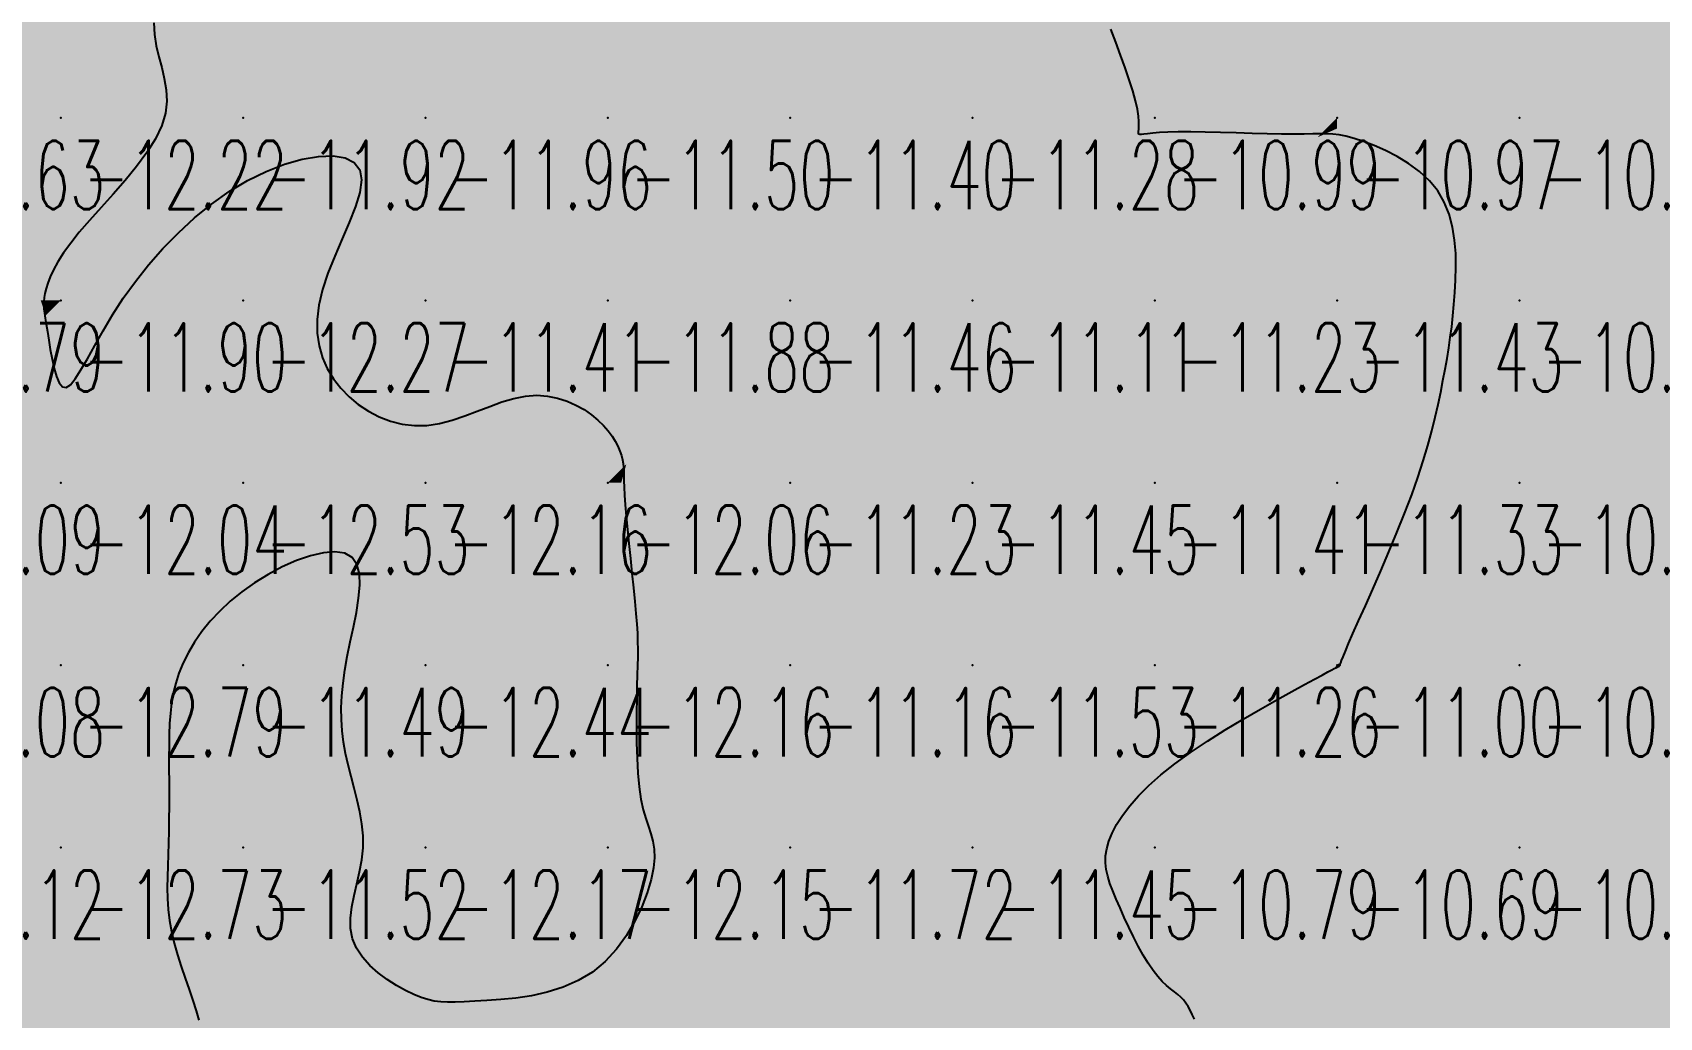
# Model space of a CAD drawing. Header units: millimetres. Extents: x 88261 to 90953, y 390274 to 392322.
# Drawn here: x 89798.7 to 89887.9, y 391527.9 to 391581.9 of the extents above; entities that cross this region are included whole.
import ezdxf
from ezdxf.enums import TextEntityAlignment as Align

# ---------------------------------------------------------------- set-up
doc = ezdxf.new("R2010")
doc.units = ezdxf.units.MM
doc.header["$LTSCALE"] = 25
for name, color, linetype in [('CN_03_00', 7, 'Continuous'), ('COTEAlt', 7, 'Continuous'), ('TN_COLORIAGE', 7, 'Continuous')]:
    doc.layers.add(name, color=color, linetype=linetype)
doc.styles.add('Simplex 1.0', font='Simplex.shx', dxfattribs={"width": 0.99, "height": 2.5})
doc.styles.get("Standard").update_dxf_attribs({"font": 'times.ttf'})

# ---------------------------------------------------------------- blocks, each defined once
blk = doc.blocks.new('COTE')
at = {"color": 0}
blk.add_point((0, 0), dxfattribs=at)
at = {"layer": 'COTEAlt'}
blk.add_attdef('ALT', text='', height=3.75, dxfattribs=at).set_placement((1.25, -1.25), align=Align.TOP_LEFT)

msp = doc.modelspace()

# ---------------------------------------------------------------- linework, layer by layer
at = {"layer": 'CN_03_00', "flags": 128}
for points, elevation in [([(89805.366, 391582.452), (89805.397, 391581.817), (89805.493, 391581.201), (89805.634, 391580.597), (89805.791, 391579.998), (89805.934, 391579.397), (89806.035, 391578.785), (89806.065, 391578.157), (89805.995, 391577.503), (89805.796, 391576.818), (89805.449, 391576.096), (89804.977, 391575.347), (89804.41, 391574.583), (89803.781, 391573.817), (89803.121, 391573.061), (89802.461, 391572.326), (89801.835, 391571.627), (89801.272, 391570.974), (89800.798, 391570.378), (89800.411, 391569.839), (89800.102, 391569.353), (89799.86, 391568.917), (89799.677, 391568.529), (89799.543, 391568.185), (89799.449, 391567.883), (89799.385, 391567.62), (89799.345, 391567.39), (89799.323, 391567.181), (89799.32, 391566.978), (89799.334, 391566.766), (89799.362, 391566.53), (89799.404, 391566.256), (89799.457, 391565.928), (89799.521, 391565.531), (89799.593, 391565.06), (89799.677, 391564.541), (89799.775, 391564.012), (89799.889, 391563.507), (89800.021, 391563.063), (89800.174, 391562.716), (89800.351, 391562.502), (89800.554, 391562.456), (89800.787, 391562.606), (89801.053, 391562.936), (89801.36, 391563.423), (89801.712, 391564.042), (89802.115, 391564.769), (89802.574, 391565.579), (89803.096, 391566.448), (89803.685, 391567.352), (89804.345, 391568.268), (89805.073, 391569.181), (89805.861, 391570.077), (89806.704, 391570.942), (89807.595, 391571.761), (89808.528, 391572.521), (89809.497, 391573.207), (89810.495, 391573.807), (89811.512, 391574.307), (89812.521, 391574.699), (89813.49, 391574.976), (89814.389, 391575.131), (89815.186, 391575.157), (89815.85, 391575.048), (89816.35, 391574.797), (89816.654, 391574.396), (89816.744, 391573.845), (89816.649, 391573.163), (89816.414, 391572.379), (89816.079, 391571.517), (89815.688, 391570.606), (89815.283, 391569.671), (89814.907, 391568.739), (89814.603, 391567.836), (89814.405, 391566.984), (89814.313, 391566.187), (89814.321, 391565.441), (89814.422, 391564.745), (89814.609, 391564.098), (89814.873, 391563.497), (89815.209, 391562.94), (89815.608, 391562.426), (89816.065, 391561.953), (89816.571, 391561.528), (89817.123, 391561.158), (89817.712, 391560.85), (89818.334, 391560.612), (89818.982, 391560.45), (89819.65, 391560.372), (89820.331, 391560.386), (89821.021, 391560.493), (89821.715, 391560.674), (89822.408, 391560.906), (89823.098, 391561.165), (89823.78, 391561.428), (89824.451, 391561.669), (89825.106, 391561.866), (89825.742, 391561.994), (89826.355, 391562.035), (89826.941, 391561.996), (89827.498, 391561.886), (89828.02, 391561.718), (89828.507, 391561.502), (89828.952, 391561.249), (89829.355, 391560.972), (89829.71, 391560.681), (89830.015, 391560.385), (89830.274, 391560.09), (89830.49, 391559.798), (89830.667, 391559.513), (89830.808, 391559.238), (89830.918, 391558.975), (89830.999, 391558.729), (89831.057, 391558.501), (89831.094, 391558.293), (89831.116, 391558.089), (89831.127, 391557.874), (89831.133, 391557.631), (89831.139, 391557.342), (89831.15, 391556.991), (89831.171, 391556.56), (89831.206, 391556.034), (89831.26, 391555.401), (89831.329, 391554.683), (89831.409, 391553.905), (89831.495, 391553.095), (89831.581, 391552.279), (89831.664, 391551.484), (89831.739, 391550.738), (89831.801, 391550.067), (89831.846, 391549.488), (89831.876, 391548.986), (89831.893, 391548.533), (89831.899, 391548.104), (89831.896, 391547.674), (89831.886, 391547.215), (89831.872, 391546.702), (89831.856, 391546.109), (89831.84, 391545.42), (89831.829, 391544.651), (89831.826, 391543.83), (89831.834, 391542.985), (89831.859, 391542.141), (89831.904, 391541.326), (89831.973, 391540.568), (89832.07, 391539.892), (89832.196, 391539.318), (89832.34, 391538.827), (89832.486, 391538.392), (89832.622, 391537.987), (89832.732, 391537.585), (89832.802, 391537.16), (89832.818, 391536.684), (89832.765, 391536.131), (89832.631, 391535.483), (89832.414, 391534.76), (89832.115, 391533.989), (89831.735, 391533.199), (89831.274, 391532.419), (89830.732, 391531.675), (89830.11, 391530.998), (89829.409, 391530.414), (89828.634, 391529.945), (89827.803, 391529.583), (89826.939, 391529.313), (89826.067, 391529.121), (89825.209, 391528.99), (89824.389, 391528.907), (89823.63, 391528.855), (89822.955, 391528.821), (89822.381, 391528.792), (89821.893, 391528.771), (89821.47, 391528.766), (89821.093, 391528.782), (89820.74, 391528.826), (89820.391, 391528.905), (89820.024, 391529.025), (89819.618, 391529.193), (89819.161, 391529.413), (89818.668, 391529.685), (89818.163, 391530.005), (89817.667, 391530.371), (89817.206, 391530.781), (89816.801, 391531.23), (89816.476, 391531.718), (89816.254, 391532.24), (89816.151, 391532.795), (89816.148, 391533.377), (89816.221, 391533.983), (89816.345, 391534.609), (89816.493, 391535.25), (89816.64, 391535.902), (89816.762, 391536.561), (89816.832, 391537.222), (89816.833, 391537.882), (89816.77, 391538.54), (89816.66, 391539.195), (89816.514, 391539.847), (89816.348, 391540.493), (89816.176, 391541.134), (89816.011, 391541.77), (89815.868, 391542.398), (89815.758, 391543.021), (89815.683, 391543.642), (89815.644, 391544.269), (89815.64, 391544.909), (89815.67, 391545.567), (89815.735, 391546.251), (89815.835, 391546.966), (89815.968, 391547.72), (89816.132, 391548.514), (89816.305, 391549.326), (89816.466, 391550.132), (89816.589, 391550.905), (89816.651, 391551.619), (89816.63, 391552.248), (89816.5, 391552.767), (89816.239, 391553.148), (89815.831, 391553.374), (89815.294, 391553.453), (89814.656, 391553.402), (89813.943, 391553.237), (89813.181, 391552.974), (89812.398, 391552.63), (89811.62, 391552.22), (89810.873, 391551.761), (89810.181, 391551.268), (89809.547, 391550.748), (89808.972, 391550.205), (89808.455, 391549.647), (89807.995, 391549.079), (89807.594, 391548.505), (89807.251, 391547.933), (89806.965, 391547.366), (89806.736, 391546.81), (89806.558, 391546.261), (89806.424, 391545.713), (89806.328, 391545.163), (89806.264, 391544.605), (89806.224, 391544.034), (89806.203, 391543.445), (89806.193, 391542.833), (89806.19, 391542.195), (89806.189, 391541.536), (89806.191, 391540.861), (89806.192, 391540.178), (89806.192, 391539.493), (89806.189, 391538.811), (89806.181, 391538.14), (89806.166, 391537.486), (89806.144, 391536.853), (89806.121, 391536.238), (89806.103, 391535.636), (89806.096, 391535.041), (89806.108, 391534.449), (89806.144, 391533.853), (89806.213, 391533.25), (89806.32, 391532.633), (89806.468, 391532.001), (89806.651, 391531.358), (89806.856, 391530.714), (89807.072, 391530.077), (89807.288, 391529.457), (89807.492, 391528.86), (89807.674, 391528.297), (89807.822, 391527.776)], -12), ([(89862.435, 391527.833), (89862.303, 391528.09), (89862.187, 391528.322), (89862.078, 391528.53), (89861.964, 391528.717), (89861.837, 391528.885), (89861.689, 391529.035), (89861.52, 391529.179), (89861.331, 391529.327), (89861.125, 391529.489), (89860.903, 391529.677), (89860.666, 391529.901), (89860.418, 391530.172), (89860.16, 391530.502), (89859.893, 391530.896), (89859.623, 391531.345), (89859.352, 391531.835), (89859.085, 391532.353), (89858.826, 391532.883), (89858.58, 391533.413), (89858.349, 391533.928), (89858.139, 391534.414), (89857.954, 391534.861), (89857.797, 391535.275), (89857.675, 391535.665), (89857.591, 391536.041), (89857.55, 391536.411), (89857.558, 391536.786), (89857.618, 391537.174), (89857.736, 391537.585), (89857.916, 391538.027), (89858.163, 391538.498), (89858.484, 391538.998), (89858.882, 391539.524), (89859.363, 391540.073), (89859.932, 391540.643), (89860.595, 391541.232), (89861.356, 391541.838), (89862.215, 391542.457), (89863.146, 391543.079), (89864.117, 391543.69), (89865.096, 391544.28), (89866.053, 391544.835), (89866.953, 391545.344), (89867.767, 391545.794), (89868.462, 391546.173), (89869.015, 391546.473), (89869.436, 391546.701), (89869.745, 391546.866), (89869.959, 391546.98), (89870.099, 391547.053), (89870.182, 391547.095), (89870.228, 391547.117), (89870.257, 391547.129), (89870.282, 391547.141), (89870.308, 391547.153), (89870.333, 391547.167), (89870.356, 391547.18), (89870.377, 391547.194), (89870.394, 391547.208), (89870.408, 391547.222), (89870.417, 391547.236), (89870.422, 391547.253), (89870.431, 391547.288), (89870.454, 391547.362), (89870.502, 391547.493), (89870.583, 391547.7), (89870.707, 391548.003), (89870.885, 391548.421), (89871.126, 391548.972), (89871.436, 391549.669), (89871.803, 391550.493), (89872.212, 391551.415), (89872.647, 391552.41), (89873.094, 391553.451), (89873.536, 391554.51), (89873.958, 391555.561), (89874.345, 391556.576), (89874.684, 391557.535), (89874.978, 391558.435), (89875.23, 391559.282), (89875.448, 391560.079), (89875.634, 391560.83), (89875.795, 391561.54), (89875.936, 391562.213), (89876.062, 391562.853), (89876.177, 391563.465), (89876.282, 391564.057), (89876.377, 391564.638), (89876.463, 391565.215), (89876.539, 391565.798), (89876.607, 391566.395), (89876.665, 391567.016), (89876.715, 391567.668), (89876.754, 391568.356), (89876.772, 391569.072), (89876.758, 391569.803), (89876.699, 391570.536), (89876.583, 391571.259), (89876.399, 391571.96), (89876.133, 391572.625), (89875.774, 391573.242), (89875.315, 391573.801), (89874.775, 391574.3), (89874.179, 391574.742), (89873.549, 391575.127), (89872.91, 391575.456), (89872.287, 391575.73), (89871.702, 391575.951), (89871.182, 391576.121), (89870.74, 391576.241), (89870.359, 391576.318), (89870.013, 391576.361), (89869.675, 391576.377), (89869.32, 391576.375), (89868.92, 391576.364), (89868.449, 391576.351), (89867.881, 391576.344), (89867.2, 391576.35), (89866.425, 391576.367), (89865.589, 391576.39), (89864.721, 391576.417), (89863.852, 391576.443), (89863.012, 391576.464), (89862.233, 391576.476), (89861.545, 391576.476), (89860.971, 391576.461), (89860.507, 391576.436), (89860.142, 391576.404), (89859.863, 391576.373), (89859.66, 391576.348), (89859.521, 391576.334), (89859.433, 391576.336), (89859.387, 391576.36), (89859.369, 391576.411), (89859.371, 391576.498), (89859.381, 391576.628), (89859.389, 391576.807), (89859.385, 391577.045), (89859.36, 391577.347), (89859.301, 391577.723), (89859.2, 391578.18), (89859.05, 391578.72), (89858.856, 391579.33), (89858.629, 391579.992), (89858.38, 391580.688), (89858.117, 391581.4), (89857.852, 391582.109)], -11)]:
    msp.add_lwpolyline(points, dxfattribs=dict(at, elevation=elevation))
at = {"layer": 'TN_COLORIAGE', "color": 211}
for points in [[(89790.249, 391587.239, -12.453), (89790.249, 391577.239, -12.453), (89800.249, 391587.239, -12.453)], [(89790.249, 391577.239, -12.453), (89800.249, 391577.239, -12.453), (89800.249, 391587.239, -12.453)], [(89800.249, 391587.239, -12), (89806.438, 391587.239, -12), (89800.249, 391577.239, -12), (89804.616, 391581.606, -12)], [(89804.616, 391581.606, -12.216), (89807.478, 391577.239, -12.216), (89800.249, 391577.239, -12.216)], [(89790.249, 391567.239, -12), (89799.159, 391567.239, -12), (89800.249, 391577.239, -12), (89800.249, 391570.342, -12)], [(89790.249, 391577.239, -12.216), (89790.249, 391567.239, -12.216), (89800.249, 391577.239, -12.216)], [(89800.249, 391570.342, -12.216), (89807.478, 391577.239, -12.216), (89800.249, 391577.239, -12.216)], [(89813.385, 391567.239, -12.269), (89819.072, 391576.063, -12.269), (89810.249, 391567.239, -12.269)], [(89810.249, 391574.885, -12.269), (89819.072, 391576.063, -12.269), (89810.249, 391567.239, -12.269)], [(89802.903, 391567.239, -12.269), (89810.249, 391574.885, -12.269), (89810.249, 391567.239, -12.269)], [(89790.249, 391560.241, -12), (89790.993, 391557.983, -12), (89790.249, 391567.239, -12), (89799.429, 391566.419, -12)], [(89799.429, 391566.419, -12.794), (89799.159, 391567.239, -12.794), (89790.249, 391567.239, -12.794)], [(89800.249, 391557.239, -12.269), (89810.249, 391557.239, -12.269), (89810.249, 391567.239, -12.269)], [(89810.249, 391567.239, -12), (89802.903, 391567.239, -12), (89800.249, 391557.239, -12), (89800.249, 391560.27, -12)], [(89810.249, 391557.239, -12), (89815.004, 391561.995, -12), (89810.249, 391567.239, -12), (89813.385, 391567.239, -12)], [(89791.092, 391557.239, -12), (89790.993, 391557.983, -12), (89800.249, 391557.239, -12), (89799.429, 391566.419, -12)], [(89799.429, 391566.419, -12.042), (89800.249, 391560.27, -12.042), (89800.249, 391557.239, -12.042)], [(89820.249, 391557.239, -12), (89825.989, 391562.979, -12), (89830.249, 391557.239, -12), (89830.249, 391560.71, -12)], [(89820.249, 391559.336, -12.156), (89825.989, 391562.979, -12.156), (89820.249, 391557.239, -12.156)], [(89810.249, 391557.239, -12), (89815.004, 391561.995, -12), (89820.249, 391557.239, -12), (89820.249, 391559.336, -12)], [(89831.274, 391558.265, -12.062), (89830.249, 391560.71, -12.062), (89830.249, 391557.239, -12.062)], [(89830.993, 391557.239, -12.062), (89831.274, 391558.265, -12.062), (89830.249, 391557.239, -12.062)], [(89793.07, 391547.239, -12.042), (89791.03, 391548.021, -12.042), (89800.249, 391547.239, -12.042), (89800.249, 391557.239, -12.042)], [(89791.03, 391548.021, -12.042), (89791.092, 391557.239, -12.042), (89800.249, 391557.239, -12.042)], [(89800.249, 391547.239, -12), (89806.35, 391547.239, -12), (89810.249, 391557.239, -12), (89810.249, 391552.111, -12)], [(89800.249, 391557.239, -12.534), (89800.249, 391547.239, -12.534), (89810.249, 391557.239, -12.534)], [(89810.249, 391557.239, -12), (89810.249, 391552.111, -12), (89820.249, 391557.239, -12), (89817.894, 391554.885, -12)], [(89820.249, 391547.239, -12), (89815.607, 391547.239, -12), (89820.249, 391557.239, -12), (89817.894, 391554.885, -12)], [(89820.249, 391547.239, -12.062), (89830.249, 391547.239, -12.062), (89830.249, 391557.239, -12.062)], [(89820.249, 391557.239, -12.062), (89820.249, 391547.239, -12.062), (89830.249, 391557.239, -12.062)], [(89830.249, 391547.239, -12), (89831.99, 391548.98, -12), (89830.249, 391557.239, -12), (89830.993, 391557.239, -12)], [(89831.855, 391547.239, -12.161), (89831.99, 391548.98, -12.161), (89830.249, 391547.239, -12.161)], [(89793.07, 391547.239, -12.794), (89793.933, 391540.924, -12.794), (89800.249, 391547.239, -12.794)], [(89793.933, 391540.924, -12.727), (89793.307, 391537.239, -12.727), (89800.249, 391547.239, -12.727), (89800.249, 391537.239, -12.727)], [(89800.249, 391547.239, -12), (89806.35, 391547.239, -12), (89800.249, 391537.239, -12), (89806.139, 391543.129, -12)], [(89820.249, 391547.239, -12), (89815.487, 391542.478, -12), (89820.249, 391537.239, -12), (89817.65, 391537.239, -12)], [(89815.607, 391547.239, -12.439), (89815.487, 391542.478, -12.439), (89820.249, 391547.239, -12.439)], [(89820.249, 391537.239, -12.161), (89830.249, 391537.239, -12.161), (89830.249, 391547.239, -12.161)], [(89820.249, 391547.239, -12.161), (89820.249, 391537.239, -12.161), (89830.249, 391547.239, -12.161)], [(89830.249, 391547.239, -12), (89831.855, 391547.239, -12), (89830.249, 391537.239, -12), (89831.728, 391538.719, -12)], [(89806.139, 391543.129, -12.727), (89806.254, 391537.239, -12.727), (89800.249, 391537.239, -12.727)], [(89831.728, 391538.719, -12.146), (89833.653, 391537.239, -12.146), (89830.249, 391537.239, -12.146)], [(89793.307, 391537.239, -12.727), (89795.121, 391532.112, -12.727), (89800.249, 391537.239, -12.727)], [(89795.121, 391532.112, -12.613), (89794.265, 391527.239, -12.613), (89800.249, 391537.239, -12.613), (89800.249, 391527.239, -12.613)], [(89800.249, 391537.239, -12), (89806.254, 391537.239, -12), (89800.249, 391527.239, -12), (89805.84, 391532.83, -12)], [(89814.906, 391531.897, -12.17), (89820.249, 391528.615, -12.17), (89820.249, 391537.239, -12.17)], [(89817.65, 391537.239, -12.17), (89814.906, 391531.897, -12.17), (89820.249, 391537.239, -12.17)], [(89820.249, 391537.239, -12), (89820.249, 391528.615, -12), (89830.249, 391537.239, -12), (89821.809, 391528.799, -12)], [(89830.249, 391529.111, -12.146), (89821.809, 391528.799, -12.146), (89830.249, 391537.239, -12.146)], [(89833.653, 391537.239, -12.146), (89830.249, 391529.111, -12.146), (89830.249, 391537.239, -12.146)], [(89805.84, 391532.83, -12.613), (89808.304, 391527.239, -12.613), (89800.249, 391527.239, -12.613)]]:
    msp.add_solid(points, dxfattribs=at)
at = {"layer": 'TN_COLORIAGE', "color": 201}
for points in [[(89804.616, 391581.606, -11.721), (89806.438, 391587.239, -11.721), (89810.249, 391587.239, -11.721)], [(89807.478, 391577.239, -11.721), (89804.616, 391581.606, -11.721), (89810.249, 391577.239, -11.721), (89810.249, 391587.239, -11.721)], [(89810.249, 391587.239, -11.712), (89810.249, 391577.239, -11.712), (89820.249, 391587.239, -11.712)], [(89810.249, 391577.239, -11.712), (89820.249, 391577.239, -11.712), (89820.249, 391587.239, -11.712)], [(89820.249, 391577.239, -11.807), (89830.249, 391577.239, -11.807), (89830.249, 391587.239, -11.807)], [(89820.249, 391587.239, -11.807), (89820.249, 391577.239, -11.807), (89830.249, 391587.239, -11.807)], [(89830.249, 391577.239, -11.488), (89840.249, 391577.239, -11.488), (89840.249, 391587.239, -11.488)], [(89830.249, 391587.239, -11.488), (89830.249, 391577.239, -11.488), (89840.249, 391587.239, -11.488)], [(89840.249, 391577.239, -11.183), (89850.249, 391577.239, -11.183), (89850.249, 391587.239, -11.183)], [(89840.249, 391587.239, -11.183), (89840.249, 391577.239, -11.183), (89850.249, 391587.239, -11.183)], [(89850.249, 391577.239, -11), (89857.062, 391584.053, -11), (89850.249, 391587.239, -11), (89856.098, 391587.239, -11)], [(89857.062, 391584.053, -11.278), (89859.766, 391577.239, -11.278), (89850.249, 391577.239, -11.278)], [(89810.249, 391574.885, -11.903), (89802.903, 391567.239, -11.903), (89810.249, 391577.239, -11.903), (89800.249, 391567.239, -11.903)], [(89807.478, 391577.239, -11.903), (89800.249, 391570.342, -11.903), (89810.249, 391577.239, -11.903), (89800.249, 391567.239, -11.903)], [(89819.072, 391576.063, -11.917), (89810.249, 391574.885, -11.917), (89820.249, 391577.239, -11.917), (89810.249, 391577.239, -11.917)], [(89819.072, 391576.063, -11.411), (89813.385, 391567.239, -11.411), (89820.249, 391577.239, -11.411), (89820.249, 391567.239, -11.411)], [(89820.249, 391567.239, -11.501), (89830.249, 391567.239, -11.501), (89830.249, 391577.239, -11.501)], [(89820.249, 391577.239, -11.501), (89820.249, 391567.239, -11.501), (89830.249, 391577.239, -11.501)], [(89830.249, 391567.239, -11.402), (89840.249, 391567.239, -11.402), (89840.249, 391577.239, -11.402)], [(89830.249, 391577.239, -11.402), (89830.249, 391567.239, -11.402), (89840.249, 391577.239, -11.402)], [(89840.249, 391567.239, -11.278), (89850.249, 391567.239, -11.278), (89850.249, 391577.239, -11.278)], [(89840.249, 391577.239, -11.278), (89840.249, 391567.239, -11.278), (89850.249, 391577.239, -11.278)], [(89850.249, 391577.239, -11), (89859.766, 391577.239, -11), (89850.249, 391567.239, -11), (89859.076, 391576.067, -11)], [(89860.249, 391567.239, -11), (89860.249, 391576.65, -11), (89850.249, 391567.239, -11), (89859.076, 391576.067, -11)], [(89870.249, 391567.239, -11), (89870.249, 391576.662, -11), (89860.249, 391567.239, -11), (89869.197, 391576.188, -11)], [(89869.197, 391576.188, -11.225), (89860.249, 391576.65, -11.225), (89860.249, 391567.239, -11.225)], [(89876.897, 391573.887, -11.433), (89870.249, 391576.662, -11.433), (89870.249, 391567.239, -11.433)], [(89876.805, 391567.239, -11.433), (89876.897, 391573.887, -11.433), (89870.249, 391567.239, -11.433)], [(89800.249, 391570.342, -11.903), (89799.159, 391567.239, -11.903), (89800.249, 391567.239, -11.903)], [(89799.159, 391567.239, -11.903), (89799.429, 391566.419, -11.903), (89800.249, 391567.239, -11.903)], [(89800.249, 391560.27, -11.903), (89799.429, 391566.419, -11.903), (89800.249, 391567.239, -11.903)], [(89800.249, 391560.27, -11.903), (89802.903, 391567.239, -11.903), (89800.249, 391567.239, -11.903)], [(89813.385, 391567.239, -11.411), (89815.004, 391561.995, -11.411), (89820.249, 391567.239, -11.411)], [(89820.249, 391559.336, -11.411), (89815.004, 391561.995, -11.411), (89820.249, 391567.239, -11.411)], [(89825.989, 391562.979, -11.411), (89820.249, 391559.336, -11.411), (89830.249, 391567.239, -11.411), (89820.249, 391567.239, -11.411)], [(89830.249, 391560.71, -11.884), (89825.989, 391562.979, -11.884), (89830.249, 391567.239, -11.884)], [(89830.249, 391560.71, -11.461), (89831.274, 391558.265, -11.461), (89830.249, 391567.239, -11.461), (89840.249, 391567.239, -11.461)], [(89831.274, 391558.265, -11.235), (89830.993, 391557.239, -11.235), (89840.249, 391567.239, -11.235), (89840.249, 391557.239, -11.235)], [(89840.249, 391557.239, -11.106), (89850.249, 391557.239, -11.106), (89850.249, 391567.239, -11.106)], [(89840.249, 391567.239, -11.106), (89840.249, 391557.239, -11.106), (89850.249, 391567.239, -11.106)], [(89850.249, 391557.239, -11.225), (89860.249, 391557.239, -11.225), (89860.249, 391567.239, -11.225)], [(89850.249, 391567.239, -11.225), (89850.249, 391557.239, -11.225), (89860.249, 391567.239, -11.225)], [(89860.249, 391557.239, -11.433), (89870.249, 391557.239, -11.433), (89870.249, 391567.239, -11.433)], [(89860.249, 391567.239, -11.433), (89860.249, 391557.239, -11.433), (89870.249, 391567.239, -11.433)], [(89870.249, 391567.239, -11), (89876.805, 391567.239, -11), (89870.249, 391557.239, -11), (89876.17, 391563.16, -11)], [(89874.888, 391557.239, -11.33), (89876.17, 391563.16, -11.33), (89870.249, 391557.239, -11.33)], [(89830.993, 391557.239, -11.235), (89831.99, 391548.98, -11.235), (89840.249, 391557.239, -11.235)], [(89831.99, 391548.98, -11.157), (89831.855, 391547.239, -11.157), (89840.249, 391557.239, -11.157), (89840.249, 391547.239, -11.157)], [(89840.249, 391547.239, -11.453), (89850.249, 391547.239, -11.453), (89850.249, 391557.239, -11.453)], [(89840.249, 391557.239, -11.453), (89840.249, 391547.239, -11.453), (89850.249, 391557.239, -11.453)], [(89850.249, 391547.239, -11.408), (89860.249, 391547.239, -11.408), (89860.249, 391557.239, -11.408)], [(89850.249, 391557.239, -11.408), (89850.249, 391547.239, -11.408), (89860.249, 391557.239, -11.408)], [(89860.249, 391547.239, -11.33), (89870.249, 391547.239, -11.33), (89870.249, 391557.239, -11.33)], [(89860.249, 391557.239, -11.33), (89860.249, 391547.239, -11.33), (89870.249, 391557.239, -11.33)], [(89870.249, 391557.239, -11), (89874.888, 391557.239, -11), (89870.249, 391547.239, -11), (89870.348, 391547.339, -11)], [(89817.894, 391554.885, -11.493), (89815.607, 391547.239, -11.493), (89810.249, 391547.239, -11.493)], [(89817.894, 391554.885, -11.493), (89810.249, 391552.111, -11.493), (89810.249, 391547.239, -11.493)], [(89810.249, 391552.111, -11.493), (89806.35, 391547.239, -11.493), (89810.249, 391547.239, -11.493)], [(89806.254, 391537.239, -11.493), (89806.139, 391543.129, -11.493), (89810.249, 391537.239, -11.493), (89810.249, 391547.239, -11.493)], [(89806.139, 391543.129, -11.493), (89806.35, 391547.239, -11.493), (89810.249, 391547.239, -11.493)], [(89815.487, 391542.478, -11.493), (89815.607, 391547.239, -11.493), (89810.249, 391537.239, -11.493), (89810.249, 391547.239, -11.493)], [(89833.653, 391537.239, -11.157), (89831.728, 391538.719, -11.157), (89840.249, 391537.239, -11.157), (89840.249, 391547.239, -11.157)], [(89831.728, 391538.719, -11.157), (89831.855, 391547.239, -11.157), (89840.249, 391547.239, -11.157)], [(89840.249, 391537.239, -11.533), (89850.249, 391537.239, -11.533), (89850.249, 391547.239, -11.533)], [(89840.249, 391547.239, -11.533), (89840.249, 391537.239, -11.533), (89850.249, 391547.239, -11.533)], [(89850.249, 391537.239, -11), (89857.072, 391537.239, -11), (89860.249, 391547.239, -11), (89860.249, 391541.683, -11)], [(89850.249, 391547.239, -11.261), (89850.249, 391537.239, -11.261), (89860.249, 391547.239, -11.261)], [(89860.249, 391547.239, -11), (89860.249, 391541.683, -11), (89870.249, 391547.239, -11), (89870.069, 391547.06, -11)], [(89870.249, 391547.119, -11.004), (89870.069, 391547.06, -11.004), (89870.249, 391547.239, -11.004)], [(89870.348, 391547.339, -11.004), (89870.476, 391547.239, -11.004), (89870.249, 391547.239, -11.004)], [(89870.249, 391547.119, -11.004), (89870.476, 391547.239, -11.004), (89870.249, 391547.239, -11.004)], [(89817.65, 391537.239, -11.517), (89815.487, 391542.478, -11.517), (89810.249, 391537.239, -11.517)], [(89808.304, 391527.239, -11.517), (89805.84, 391532.83, -11.517), (89810.249, 391527.239, -11.517), (89810.249, 391537.239, -11.517)], [(89805.84, 391532.83, -11.517), (89806.254, 391537.239, -11.517), (89810.249, 391537.239, -11.517)], [(89814.906, 391531.897, -11.517), (89817.65, 391537.239, -11.517), (89810.249, 391527.239, -11.517), (89810.249, 391537.239, -11.517)], [(89830.249, 391527.239, -11.716), (89840.249, 391527.239, -11.716), (89840.249, 391537.239, -11.716)], [(89830.249, 391529.111, -11.716), (89833.653, 391537.239, -11.716), (89830.249, 391527.239, -11.716), (89840.249, 391537.239, -11.716)], [(89840.249, 391527.239, -11.448), (89850.249, 391527.239, -11.448), (89850.249, 391537.239, -11.448)], [(89840.249, 391537.239, -11.448), (89840.249, 391527.239, -11.448), (89850.249, 391537.239, -11.448)], [(89850.249, 391527.239, -11), (89857.879, 391534.869, -11), (89850.249, 391537.239, -11), (89857.072, 391537.239, -11)], [(89850.249, 391527.239, -11), (89857.879, 391534.869, -11), (89860.249, 391527.239, -11), (89860.249, 391529.766, -11)], [(89820.249, 391528.615, -11.852), (89814.906, 391531.897, -11.852), (89820.249, 391527.239, -11.852), (89810.249, 391527.239, -11.852)], [(89862.085, 391529.075, -11.071), (89860.249, 391529.766, -11.071), (89860.249, 391527.239, -11.071)], [(89821.809, 391528.799, -11.966), (89830.249, 391529.111, -11.966), (89820.249, 391527.239, -11.966), (89830.249, 391527.239, -11.966)], [(89821.809, 391528.799, -11.973), (89820.249, 391528.615, -11.973), (89820.249, 391527.239, -11.973)], [(89862.085, 391529.075, -11.071), (89862.436, 391527.239, -11.071), (89860.249, 391527.239, -11.071)]]:
    msp.add_solid(points, dxfattribs=at)
at = {"layer": 'TN_COLORIAGE', "color": 191}
for points in [[(89859.766, 391577.239, -10.87), (89857.062, 391584.053, -10.87), (89860.249, 391577.239, -10.87), (89860.249, 391587.239, -10.87)], [(89860.249, 391577.239, -10.629), (89870.249, 391577.239, -10.629), (89870.249, 391587.239, -10.629)], [(89860.249, 391587.239, -10.629), (89860.249, 391577.239, -10.629), (89870.249, 391587.239, -10.629)], [(89870.249, 391577.239, -10.918), (89880.249, 391577.239, -10.918), (89880.249, 391587.239, -10.918)], [(89870.249, 391587.239, -10.918), (89870.249, 391577.239, -10.918), (89880.249, 391587.239, -10.918)], [(89889.635, 391577.239, -10.776), (89890.249, 391577.837, -10.776), (89880.249, 391577.239, -10.776), (89890.249, 391587.239, -10.776)], [(89880.249, 391587.239, -10.776), (89880.249, 391577.239, -10.776), (89890.249, 391587.239, -10.776)], [(89859.076, 391576.067, -10.986), (89860.249, 391576.65, -10.986), (89860.249, 391577.239, -10.986)], [(89859.076, 391576.067, -10.986), (89859.766, 391577.239, -10.986), (89860.249, 391577.239, -10.986)], [(89860.249, 391576.65, -10.974), (89869.197, 391576.188, -10.974), (89860.249, 391577.239, -10.974), (89870.249, 391577.239, -10.974)], [(89869.197, 391576.188, -10.974), (89870.249, 391576.662, -10.974), (89870.249, 391577.239, -10.974)], [(89870.249, 391576.662, -10.782), (89876.897, 391573.887, -10.782), (89870.249, 391577.239, -10.782), (89880.249, 391577.239, -10.782)], [(89876.897, 391573.887, -10.773), (89876.805, 391567.239, -10.773), (89880.249, 391577.239, -10.773), (89880.249, 391567.239, -10.773)], [(89889.635, 391577.239, -10.773), (89889.658, 391576.649, -10.773), (89880.249, 391577.239, -10.773), (89880.249, 391567.239, -10.773)], [(89890.152, 391567.239, -10.773), (89889.658, 391576.649, -10.773), (89880.249, 391567.239, -10.773)], [(89876.17, 391563.16, -10.619), (89874.888, 391557.239, -10.619), (89880.249, 391567.239, -10.619), (89880.249, 391557.239, -10.619)], [(89876.17, 391563.16, -10.773), (89876.805, 391567.239, -10.773), (89880.249, 391567.239, -10.773)], [(89890.152, 391567.239, -10.619), (89890.191, 391567.181, -10.619), (89880.249, 391567.239, -10.619), (89880.249, 391557.239, -10.619)], [(89890.249, 391566.926, -10.619), (89890.191, 391567.181, -10.619), (89890.249, 391557.239, -10.619), (89880.249, 391557.239, -10.619)], [(89870.476, 391547.239, -10.619), (89870.348, 391547.339, -10.619), (89880.249, 391547.239, -10.619), (89880.249, 391557.239, -10.619)], [(89870.348, 391547.339, -10.619), (89874.888, 391557.239, -10.619), (89880.249, 391557.239, -10.619)], [(89880.249, 391547.239, -10.931), (89890.249, 391547.239, -10.931), (89890.249, 391557.239, -10.931)], [(89880.249, 391557.239, -10.931), (89880.249, 391547.239, -10.931), (89890.249, 391557.239, -10.931)], [(89870.069, 391547.06, -10.686), (89870.249, 391547.119, -10.686), (89860.249, 391537.239, -10.686), (89870.249, 391537.239, -10.686)], [(89870.069, 391547.06, -10.791), (89860.249, 391541.683, -10.791), (89860.249, 391537.239, -10.791)], [(89870.249, 391537.239, -10.836), (89880.249, 391537.239, -10.836), (89880.249, 391547.239, -10.836)], [(89870.476, 391547.239, -10.686), (89870.249, 391547.119, -10.686), (89880.249, 391547.239, -10.686), (89870.249, 391537.239, -10.686)], [(89880.249, 391537.239, -10.657), (89890.249, 391537.239, -10.657), (89890.249, 391547.239, -10.657)], [(89880.249, 391547.239, -10.657), (89880.249, 391537.239, -10.657), (89890.249, 391547.239, -10.657)], [(89860.249, 391541.683, -10.791), (89857.072, 391537.239, -10.791), (89860.249, 391537.239, -10.791)], [(89857.072, 391537.239, -10.791), (89857.879, 391534.869, -10.791), (89860.249, 391537.239, -10.791)], [(89860.249, 391529.766, -10.791), (89857.879, 391534.869, -10.791), (89860.249, 391537.239, -10.791)], [(89860.249, 391529.766, -10.686), (89862.085, 391529.075, -10.686), (89860.249, 391537.239, -10.686), (89870.249, 391537.239, -10.686)], [(89862.436, 391527.239, -10.686), (89862.085, 391529.075, -10.686), (89870.249, 391527.239, -10.686), (89870.249, 391537.239, -10.686)], [(89870.249, 391527.239, -10.926), (89880.249, 391527.239, -10.926), (89880.249, 391537.239, -10.926)], [(89870.249, 391537.239, -10.926), (89870.249, 391527.239, -10.926), (89880.249, 391537.239, -10.926)], [(89880.249, 391527.239, -10.46), (89890.249, 391527.239, -10.46), (89890.249, 391537.239, -10.46)], [(89880.249, 391537.239, -10.46), (89880.249, 391527.239, -10.46), (89890.249, 391537.239, -10.46)]]:
    msp.add_solid(points, dxfattribs=at)

# ---------------------------------------------------------------- block references
at = {"layer": 'COTEAlt'}
ref = msp.add_blockref('COTE', (89790.249, 391577.239), dxfattribs=at)
ref.add_attrib('ALT', '-12.63', dxfattribs={"height": 3.75, "style": 'Simplex 1.0', "width": 0.6}).set_placement((89791.499, 391575.989), align=Align.TOP_LEFT)
ref = msp.add_blockref('COTE', (89800.249, 391577.239), dxfattribs=at)
ref.add_attrib('ALT', '-12.22', dxfattribs={"height": 3.75, "style": 'Simplex 1.0', "width": 0.6}).set_placement((89801.499, 391575.989), align=Align.TOP_LEFT)
ref = msp.add_blockref('COTE', (89810.249, 391577.239), dxfattribs=at)
ref.add_attrib('ALT', '-11.92', dxfattribs={"height": 3.75, "style": 'Simplex 1.0', "width": 0.6}).set_placement((89811.499, 391575.989), align=Align.TOP_LEFT)
ref = msp.add_blockref('COTE', (89820.249, 391577.239), dxfattribs=at)
ref.add_attrib('ALT', '-11.96', dxfattribs={"height": 3.75, "style": 'Simplex 1.0', "width": 0.6}).set_placement((89821.499, 391575.989), align=Align.TOP_LEFT)
ref = msp.add_blockref('COTE', (89830.249, 391577.239), dxfattribs=at)
ref.add_attrib('ALT', '-11.50', dxfattribs={"height": 3.75, "style": 'Simplex 1.0', "width": 0.6}).set_placement((89831.499, 391575.989), align=Align.TOP_LEFT)
ref = msp.add_blockref('COTE', (89840.249, 391577.239), dxfattribs=at)
ref.add_attrib('ALT', '-11.40', dxfattribs={"height": 3.75, "style": 'Simplex 1.0', "width": 0.6}).set_placement((89841.499, 391575.989), align=Align.TOP_LEFT)
ref = msp.add_blockref('COTE', (89850.249, 391577.239), dxfattribs=at)
ref.add_attrib('ALT', '-11.28', dxfattribs={"height": 3.75, "style": 'Simplex 1.0', "width": 0.6}).set_placement((89851.499, 391575.989), align=Align.TOP_LEFT)
ref = msp.add_blockref('COTE', (89860.249, 391577.239), dxfattribs=at)
ref.add_attrib('ALT', '-10.99', dxfattribs={"height": 3.75, "style": 'Simplex 1.0', "width": 0.6}).set_placement((89861.499, 391575.989), align=Align.TOP_LEFT)
ref = msp.add_blockref('COTE', (89870.249, 391577.239), dxfattribs=at)
ref.add_attrib('ALT', '-10.97', dxfattribs={"height": 3.75, "style": 'Simplex 1.0', "width": 0.6}).set_placement((89871.499, 391575.989), align=Align.TOP_LEFT)
ref = msp.add_blockref('COTE', (89880.249, 391577.239), dxfattribs=at)
ref.add_attrib('ALT', '-10.78', dxfattribs={"height": 3.75, "style": 'Simplex 1.0', "width": 0.6}).set_placement((89881.499, 391575.989), align=Align.TOP_LEFT)
ref = msp.add_blockref('COTE', (89790.249, 391567.239), dxfattribs=at)
ref.add_attrib('ALT', '-12.79', dxfattribs={"height": 3.75, "style": 'Simplex 1.0', "width": 0.6}).set_placement((89791.499, 391565.989), align=Align.TOP_LEFT)
ref = msp.add_blockref('COTE', (89800.249, 391567.239), dxfattribs=at)
ref.add_attrib('ALT', '-11.90', dxfattribs={"height": 3.75, "style": 'Simplex 1.0', "width": 0.6}).set_placement((89801.499, 391565.989), align=Align.TOP_LEFT)
ref = msp.add_blockref('COTE', (89810.249, 391567.239), dxfattribs=at)
ref.add_attrib('ALT', '-12.27', dxfattribs={"height": 3.75, "style": 'Simplex 1.0', "width": 0.6}).set_placement((89811.499, 391565.989), align=Align.TOP_LEFT)
ref = msp.add_blockref('COTE', (89820.249, 391567.239), dxfattribs=at)
ref.add_attrib('ALT', '-11.41', dxfattribs={"height": 3.75, "style": 'Simplex 1.0', "width": 0.6}).set_placement((89821.499, 391565.989), align=Align.TOP_LEFT)
ref = msp.add_blockref('COTE', (89830.249, 391567.239), dxfattribs=at)
ref.add_attrib('ALT', '-11.88', dxfattribs={"height": 3.75, "style": 'Simplex 1.0', "width": 0.6}).set_placement((89831.499, 391565.989), align=Align.TOP_LEFT)
ref = msp.add_blockref('COTE', (89840.249, 391567.239), dxfattribs=at)
ref.add_attrib('ALT', '-11.46', dxfattribs={"height": 3.75, "style": 'Simplex 1.0', "width": 0.6}).set_placement((89841.499, 391565.989), align=Align.TOP_LEFT)
ref = msp.add_blockref('COTE', (89850.249, 391567.239), dxfattribs=at)
ref.add_attrib('ALT', '-11.11', dxfattribs={"height": 3.75, "style": 'Simplex 1.0', "width": 0.6}).set_placement((89851.499, 391565.989), align=Align.TOP_LEFT)
ref = msp.add_blockref('COTE', (89860.249, 391567.239), dxfattribs=at)
ref.add_attrib('ALT', '-11.23', dxfattribs={"height": 3.75, "style": 'Simplex 1.0', "width": 0.6}).set_placement((89861.499, 391565.989), align=Align.TOP_LEFT)
ref = msp.add_blockref('COTE', (89870.249, 391567.239), dxfattribs=at)
ref.add_attrib('ALT', '-11.43', dxfattribs={"height": 3.75, "style": 'Simplex 1.0', "width": 0.6}).set_placement((89871.499, 391565.989), align=Align.TOP_LEFT)
ref = msp.add_blockref('COTE', (89880.249, 391567.239), dxfattribs=at)
ref.add_attrib('ALT', '-10.77', dxfattribs={"height": 3.75, "style": 'Simplex 1.0', "width": 0.6}).set_placement((89881.499, 391565.989), align=Align.TOP_LEFT)
ref = msp.add_blockref('COTE', (89790.249, 391557.239), dxfattribs=at)
ref.add_attrib('ALT', '-13.09', dxfattribs={"height": 3.75, "style": 'Simplex 1.0', "width": 0.6}).set_placement((89791.499, 391555.989), align=Align.TOP_LEFT)
ref = msp.add_blockref('COTE', (89800.249, 391557.239), dxfattribs=at)
ref.add_attrib('ALT', '-12.04', dxfattribs={"height": 3.75, "style": 'Simplex 1.0', "width": 0.6}).set_placement((89801.499, 391555.989), align=Align.TOP_LEFT)
ref = msp.add_blockref('COTE', (89810.249, 391557.239), dxfattribs=at)
ref.add_attrib('ALT', '-12.53', dxfattribs={"height": 3.75, "style": 'Simplex 1.0', "width": 0.6}).set_placement((89811.499, 391555.989), align=Align.TOP_LEFT)
ref = msp.add_blockref('COTE', (89820.249, 391557.239), dxfattribs=at)
ref.add_attrib('ALT', '-12.16', dxfattribs={"height": 3.75, "style": 'Simplex 1.0', "width": 0.6}).set_placement((89821.499, 391555.989), align=Align.TOP_LEFT)
ref = msp.add_blockref('COTE', (89830.249, 391557.239), dxfattribs=at)
ref.add_attrib('ALT', '-12.06', dxfattribs={"height": 3.75, "style": 'Simplex 1.0', "width": 0.6}).set_placement((89831.499, 391555.989), align=Align.TOP_LEFT)
ref = msp.add_blockref('COTE', (89840.249, 391557.239), dxfattribs=at)
ref.add_attrib('ALT', '-11.23', dxfattribs={"height": 3.75, "style": 'Simplex 1.0', "width": 0.6}).set_placement((89841.499, 391555.989), align=Align.TOP_LEFT)
ref = msp.add_blockref('COTE', (89850.249, 391557.239), dxfattribs=at)
ref.add_attrib('ALT', '-11.45', dxfattribs={"height": 3.75, "style": 'Simplex 1.0', "width": 0.6}).set_placement((89851.499, 391555.989), align=Align.TOP_LEFT)
ref = msp.add_blockref('COTE', (89860.249, 391557.239), dxfattribs=at)
ref.add_attrib('ALT', '-11.41', dxfattribs={"height": 3.75, "style": 'Simplex 1.0', "width": 0.6}).set_placement((89861.499, 391555.989), align=Align.TOP_LEFT)
ref = msp.add_blockref('COTE', (89870.249, 391557.239), dxfattribs=at)
ref.add_attrib('ALT', '-11.33', dxfattribs={"height": 3.75, "style": 'Simplex 1.0', "width": 0.6}).set_placement((89871.499, 391555.989), align=Align.TOP_LEFT)
ref = msp.add_blockref('COTE', (89880.249, 391557.239), dxfattribs=at)
ref.add_attrib('ALT', '-10.62', dxfattribs={"height": 3.75, "style": 'Simplex 1.0', "width": 0.6}).set_placement((89881.499, 391555.989), align=Align.TOP_LEFT)
ref = msp.add_blockref('COTE', (89790.249, 391547.239), dxfattribs=at)
ref.add_attrib('ALT', '-13.08', dxfattribs={"height": 3.75, "style": 'Simplex 1.0', "width": 0.6}).set_placement((89791.499, 391545.989), align=Align.TOP_LEFT)
ref = msp.add_blockref('COTE', (89800.249, 391547.239), dxfattribs=at)
ref.add_attrib('ALT', '-12.79', dxfattribs={"height": 3.75, "style": 'Simplex 1.0', "width": 0.6}).set_placement((89801.499, 391545.989), align=Align.TOP_LEFT)
ref = msp.add_blockref('COTE', (89810.249, 391547.239), dxfattribs=at)
ref.add_attrib('ALT', '-11.49', dxfattribs={"height": 3.75, "style": 'Simplex 1.0', "width": 0.6}).set_placement((89811.499, 391545.989), align=Align.TOP_LEFT)
ref = msp.add_blockref('COTE', (89820.249, 391547.239), dxfattribs=at)
ref.add_attrib('ALT', '-12.44', dxfattribs={"height": 3.75, "style": 'Simplex 1.0', "width": 0.6}).set_placement((89821.499, 391545.989), align=Align.TOP_LEFT)
ref = msp.add_blockref('COTE', (89830.249, 391547.239), dxfattribs=at)
ref.add_attrib('ALT', '-12.16', dxfattribs={"height": 3.75, "style": 'Simplex 1.0', "width": 0.6}).set_placement((89831.499, 391545.989), align=Align.TOP_LEFT)
ref = msp.add_blockref('COTE', (89840.249, 391547.239), dxfattribs=at)
ref.add_attrib('ALT', '-11.16', dxfattribs={"height": 3.75, "style": 'Simplex 1.0', "width": 0.6}).set_placement((89841.499, 391545.989), align=Align.TOP_LEFT)
ref = msp.add_blockref('COTE', (89850.249, 391547.239), dxfattribs=at)
ref.add_attrib('ALT', '-11.53', dxfattribs={"height": 3.75, "style": 'Simplex 1.0', "width": 0.6}).set_placement((89851.499, 391545.989), align=Align.TOP_LEFT)
ref = msp.add_blockref('COTE', (89860.249, 391547.239), dxfattribs=at)
ref.add_attrib('ALT', '-11.26', dxfattribs={"height": 3.75, "style": 'Simplex 1.0', "width": 0.6}).set_placement((89861.499, 391545.989), align=Align.TOP_LEFT)
ref = msp.add_blockref('COTE', (89870.249, 391547.239), dxfattribs=at)
ref.add_attrib('ALT', '-11.00', dxfattribs={"height": 3.75, "style": 'Simplex 1.0', "width": 0.6}).set_placement((89871.499, 391545.989), align=Align.TOP_LEFT)
ref = msp.add_blockref('COTE', (89880.249, 391547.239), dxfattribs=at)
ref.add_attrib('ALT', '-10.84', dxfattribs={"height": 3.75, "style": 'Simplex 1.0', "width": 0.6}).set_placement((89881.499, 391545.989), align=Align.TOP_LEFT)
ref = msp.add_blockref('COTE', (89790.249, 391537.239), dxfattribs=at)
ref.add_attrib('ALT', '-13.12', dxfattribs={"height": 3.75, "style": 'Simplex 1.0', "width": 0.6}).set_placement((89791.499, 391535.989), align=Align.TOP_LEFT)
ref = msp.add_blockref('COTE', (89800.249, 391537.239), dxfattribs=at)
ref.add_attrib('ALT', '-12.73', dxfattribs={"height": 3.75, "style": 'Simplex 1.0', "width": 0.6}).set_placement((89801.499, 391535.989), align=Align.TOP_LEFT)
ref = msp.add_blockref('COTE', (89810.249, 391537.239), dxfattribs=at)
ref.add_attrib('ALT', '-11.52', dxfattribs={"height": 3.75, "style": 'Simplex 1.0', "width": 0.6}).set_placement((89811.499, 391535.989), align=Align.TOP_LEFT)
ref = msp.add_blockref('COTE', (89820.249, 391537.239), dxfattribs=at)
ref.add_attrib('ALT', '-12.17', dxfattribs={"height": 3.75, "style": 'Simplex 1.0', "width": 0.6}).set_placement((89821.499, 391535.989), align=Align.TOP_LEFT)
ref = msp.add_blockref('COTE', (89830.249, 391537.239), dxfattribs=at)
ref.add_attrib('ALT', '-12.15', dxfattribs={"height": 3.75, "style": 'Simplex 1.0', "width": 0.6}).set_placement((89831.499, 391535.989), align=Align.TOP_LEFT)
ref = msp.add_blockref('COTE', (89840.249, 391537.239), dxfattribs=at)
ref.add_attrib('ALT', '-11.72', dxfattribs={"height": 3.75, "style": 'Simplex 1.0', "width": 0.6}).set_placement((89841.499, 391535.989), align=Align.TOP_LEFT)
ref = msp.add_blockref('COTE', (89850.249, 391537.239), dxfattribs=at)
ref.add_attrib('ALT', '-11.45', dxfattribs={"height": 3.75, "style": 'Simplex 1.0', "width": 0.6}).set_placement((89851.499, 391535.989), align=Align.TOP_LEFT)
ref = msp.add_blockref('COTE', (89860.249, 391537.239), dxfattribs=at)
ref.add_attrib('ALT', '-10.79', dxfattribs={"height": 3.75, "style": 'Simplex 1.0', "width": 0.6}).set_placement((89861.499, 391535.989), align=Align.TOP_LEFT)
ref = msp.add_blockref('COTE', (89870.249, 391537.239), dxfattribs=at)
ref.add_attrib('ALT', '-10.69', dxfattribs={"height": 3.75, "style": 'Simplex 1.0', "width": 0.6}).set_placement((89871.499, 391535.989), align=Align.TOP_LEFT)
ref = msp.add_blockref('COTE', (89880.249, 391537.239), dxfattribs=at)
ref.add_attrib('ALT', '-10.93', dxfattribs={"height": 3.75, "style": 'Simplex 1.0', "width": 0.6}).set_placement((89881.499, 391535.989), align=Align.TOP_LEFT)

doc.saveas('drawing.dxf')
